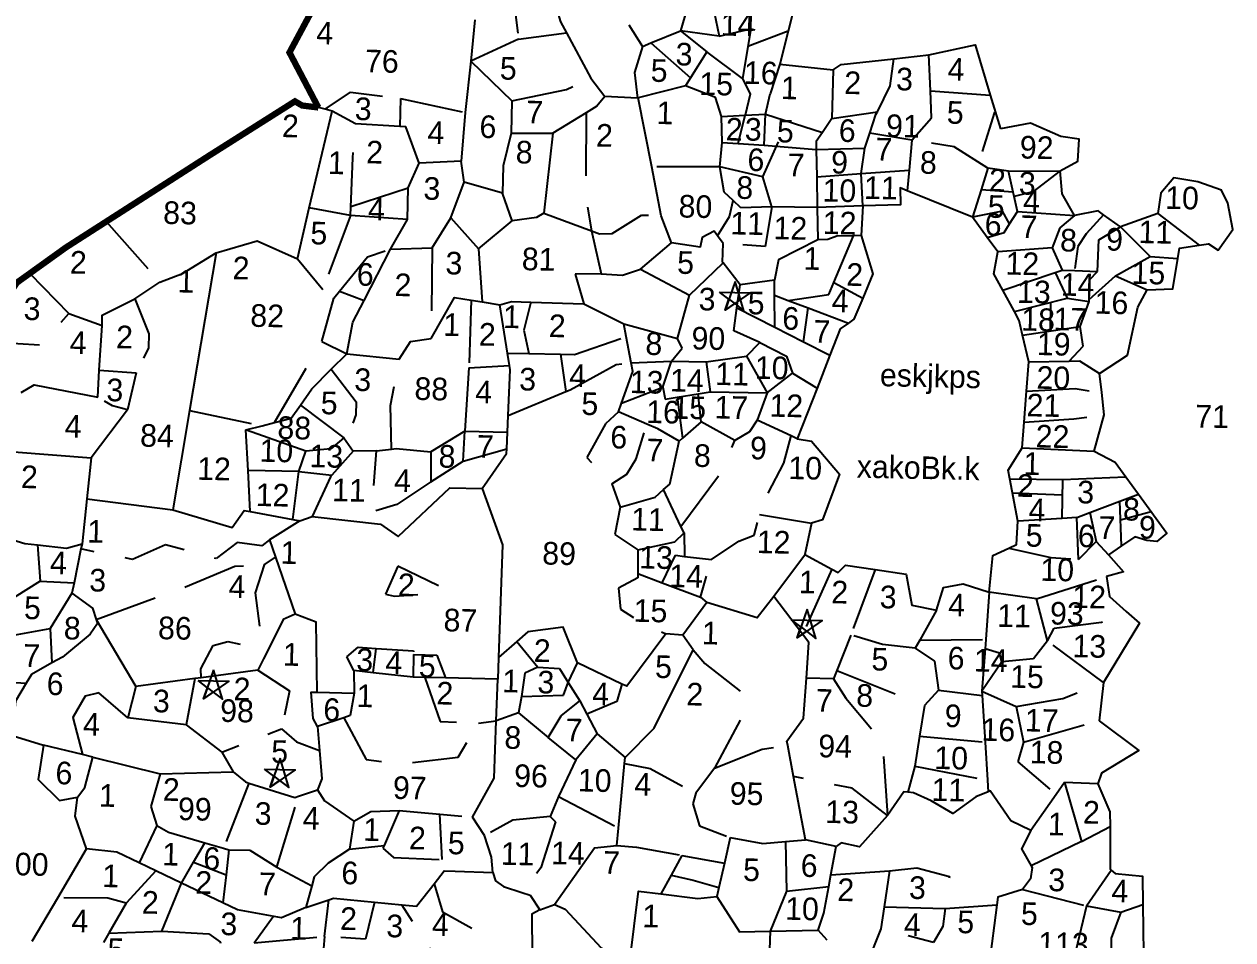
# Model space of a CAD drawing. Header units: metres. Extents: x 291156 to 294456, y 2095569 to 2100949.
# Drawn here: x 291589.3 to 292068.6, y 2099965.6 to 2100328.8 of the extents above; entities that cross this region are included whole.
import ezdxf
from ezdxf.enums import TextEntityAlignment as Align

# ---------------------------------------------------------------- set-up
doc = ezdxf.new("R2010")
doc.units = ezdxf.units.M
doc.header["$MEASUREMENT"] = 0
doc.linetypes.add('DASHED', pattern=[0.75, 0.5, -0.25])
for name, color, linetype in [('OFF', 1, 'Continuous'), ('POLY_PARCEL', 6, 'Continuous'), ('POLY_SUBPARCEL', 6, 'DASHED'), ('SYM_STONE', 1, 'Continuous'), ('TEXT_MAPIN', 7, 'Continuous'), ('TEXT_PARCEL', 7, 'Continuous'), ('V_BOUND_LINE', 7, 'Continuous')]:
    doc.layers.add(name, color=color, linetype=linetype)
doc.styles.add('TEXT_MAP', font='KRDEV050.TTF', dxfattribs={"height": 2.5})

# ---------------------------------------------------------------- blocks, each defined once
blk = doc.blocks.new('STONE_STAR')
for points in [[(0, 0.639), (-0.376, -0.517), (0, -0.244), (0.375, -0.517)], [(-0.607, 0.197), (0.607, 0.197), (-0.376, -0.517), (-0.233, -0.075)]]:
    blk.add_lwpolyline(points, close=True)
blk.add_lwpolyline([(-0.233, -0.075), (0, -0.244)])
blk = doc.blocks.new('DFSS')
at = {"layer": 'OFF'}
for points in [[(2478.679, 7704.497), (2478.729, 7706.962)], [(2484.031, 7706.735), (2487.627, 7707.337)], [(2478.627, 7701.982), (2479.83, 7704.792)], [(2441.765, 7694.661), (2443.847, 7692.281)], [(2428.513, 7682.363), (2425.701, 7678.506)], [(2478.949, 7675.114), (2483.091, 7674.515)], [(2504.378, 7672.093), (2505.763, 7673.553)], [(2474.403, 7668.444), (2474.909, 7668.038)], [(2426.375, 7665.65), (2429.644, 7660.382)], [(2464.019, 7661.434), (2464.731, 7663.024)], [(2436.605, 7655.321), (2437.531, 7653.766)], [(2454.006, 7650.747), (2454.26, 7647.151)]]:
    blk.add_lwpolyline(points, dxfattribs=at)
at = {"layer": 'POLY_PARCEL'}
for points in [[(2480.572, 7721.603), (2480.513, 7720.022), (2481.236, 7718.842), (2481.236, 7717.338), (2480.395, 7713.599)], [(2461.163, 7717.395), (2462.291, 7713.965), (2462.779, 7713.102)], [(2472.063, 7716.822), (2472.541, 7716.114), (2471.83, 7713.445)], [(2455.482, 7713.965), (2455.23, 7710.691)], [(2471.83, 7713.445), (2473.975, 7711.816)], [(2480.395, 7713.599), (2479.802, 7710.962)], [(2462.779, 7713.102), (2464.8, 7709.523)], [(2491.629, 7711.965), (2495.285, 7712.825), (2496.573, 7708.848)], [(2473.975, 7711.816), (2472.711, 7709.729)], [(2484.031, 7710.604), (2484.677, 7711.034), (2488.843, 7711.592)], [(2488.843, 7711.592), (2491.629, 7711.965)], [(2455.23, 7710.691), (2454.851, 7706.58)], [(2479.802, 7710.962), (2479.086, 7708.598)], [(2479.802, 7710.962), (2484.031, 7710.604)], [(2484.031, 7710.604), (2484.031, 7706.735)], [(2464.8, 7709.523), (2465.947, 7708.091)], [(2472.711, 7709.729), (2472.326, 7709.094)], [(2472.326, 7709.094), (2468.586, 7708.036)], [(2475.236, 7706.705), (2474.723, 7708.194), (2472.326, 7709.094)], [(2478.729, 7706.962), (2479.086, 7708.598)], [(2496.573, 7708.848), (2497.435, 7706.188)], [(2465.947, 7708.091), (2465.302, 7707.303), (2464.467, 7706.764)], [(2468.527, 7708.019), (2465.947, 7708.091)], [(2468.586, 7708.036), (2468.527, 7708.019)], [(2469.78, 7702.585), (2468.586, 7708.036)], [(2496.949, 7707.508), (2496.028, 7704.36)], [(2442.63, 7698.736), (2444.274, 7706.481)], [(2443.73, 7706.608), (2443.177, 7706.737)], [(2444.274, 7706.481), (2443.73, 7706.608)], [(2446.158, 7705.5), (2444.274, 7706.481)], [(2454.851, 7706.58), (2454.616, 7702.707)], [(2464.467, 7706.764), (2461.861, 7705.082)], [(2475.236, 7706.705), (2477.134, 7706.845)], [(2477.134, 7706.845), (2478.729, 7706.962)], [(2484.031, 7706.735), (2483.289, 7705.6)], [(2502.273, 7702.959), (2503.652, 7703.771), (2503.709, 7705.514), (2502.246, 7705.683), (2499.826, 7706.695), (2497.435, 7706.188)], [(2483.289, 7705.6), (2482.813, 7704.873), (2482.836, 7704.235)], [(2449.681, 7705.375), (2446.158, 7705.5)], [(2451.277, 7702.481), (2450.172, 7705.357), (2449.681, 7705.375)], [(2461.861, 7705.082), (2461.288, 7698.706)], [(2482.836, 7704.235), (2482.916, 7702.08)], [(2454.616, 7702.707), (2451.277, 7702.481)], [(2454.903, 7701.059), (2454.616, 7702.707)], [(2496.514, 7703.04), (2496.009, 7701.312)], [(2503.484, 7699.44), (2502.471, 7701.128), (2502.273, 7702.959)], [(2470.628, 7698.712), (2469.78, 7702.585)], [(2482.916, 7702.08), (2483.006, 7699.621)], [(2513.426, 7697.288), (2514.174, 7697.416), (2514.962, 7696.91), (2516.088, 7698.597), (2515.637, 7700.678), (2515.131, 7701.69), (2513.218, 7702.308), (2511.305, 7702.59), (2510.292, 7701.352), (2510.096, 7699.736)], [(2453.899, 7698.194), (2454.903, 7701.059)], [(2457.951, 7700.237), (2454.903, 7701.059)], [(2490.132, 7701.118), (2489.561, 7701.337), (2489.632, 7699.976), (2486.622, 7699.832)], [(2495.367, 7699.116), (2490.132, 7701.118)], [(2496.009, 7701.312), (2495.367, 7699.116)], [(2458.779, 7698.054), (2457.951, 7700.237)], [(2486.622, 7699.832), (2486.55, 7697.468)], [(2505.769, 7699.54), (2505.34, 7699.834), (2503.484, 7699.44)], [(2483.006, 7699.621), (2483.1, 7697.064)], [(2496.57, 7697.536), (2495.367, 7699.116)], [(2507.141, 7698.597), (2505.769, 7699.54)], [(2510.096, 7699.736), (2507.141, 7698.597)], [(2435.299, 7695.01), (2438.539, 7696.022), (2441.765, 7694.661), (2442.63, 7698.736)], [(2452.466, 7695.758), (2453.899, 7698.194)], [(2461.288, 7698.706), (2460.714, 7698.348), (2458.779, 7698.054)], [(2471.488, 7696.563), (2470.628, 7698.712)], [(2475.13, 7697.214), (2474.857, 7697.566), (2473.925, 7697.064), (2473.781, 7696.276), (2471.488, 7696.563)], [(2475.604, 7696.604), (2475.13, 7697.214)], [(2483.1, 7697.064), (2480.017, 7695.417), (2479.731, 7693.769)], [(2485.929, 7697.445), (2484.615, 7697.397), (2483.898, 7697.11), (2483.1, 7697.064)], [(2486.55, 7697.468), (2485.929, 7697.445)], [(2486.55, 7697.468), (2487.554, 7694.46), (2486.786, 7692.503)], [(2497.432, 7696.403), (2496.57, 7697.536)], [(2511.752, 7696.189), (2511.867, 7697.022), (2513.426, 7697.288)], [(2475.612, 7695.082), (2475.573, 7695.13), (2475.604, 7696.604)], [(2497.896, 7693.378), (2497.175, 7694.644), (2497.432, 7696.403)], [(2509.392, 7693.648), (2511.417, 7693.761), (2511.752, 7696.189)], [(2430.882, 7692.586), (2432.662, 7693.299), (2435.299, 7695.01)], [(2435.299, 7695.01), (2433.457, 7682.426)], [(2447.134, 7691.466), (2449.148, 7695.592)], [(2449.148, 7695.592), (2452.466, 7695.758)], [(2472.998, 7692.437), (2475.612, 7695.082)], [(2477.007, 7693.339), (2475.612, 7695.082)], [(2479.731, 7693.769), (2477.007, 7693.339)], [(2498.857, 7691.69), (2497.896, 7693.378)], [(2505.734, 7686.9), (2507.929, 7688.418), (2508.66, 7692.242), (2509.392, 7693.648)], [(2428.924, 7691.201), (2430.882, 7692.586)], [(2472.133, 7688.991), (2472.998, 7692.437)], [(2486.786, 7692.503), (2486.12, 7690.806), (2485.696, 7690.495)], [(2426.36, 7689.033), (2426.336, 7689.864), (2428.924, 7691.201)], [(2445.851, 7687.21), (2446.281, 7689.718), (2447.134, 7691.466)], [(2452.532, 7688.568), (2454.336, 7691.866), (2455.658, 7691.679)], [(2455.658, 7691.679), (2456.54, 7691.553)], [(2456.54, 7691.553), (2457.941, 7691.355)], [(2457.941, 7691.355), (2458.873, 7691.641), (2460.407, 7691.622)], [(2458.635, 7687.514), (2457.941, 7691.355)], [(2460.407, 7691.622), (2464.607, 7691.57)], [(2464.607, 7691.57), (2467.833, 7690.065)], [(2499.558, 7689.825), (2499.257, 7690.988), (2498.857, 7691.69)], [(2485.696, 7690.495), (2485.045, 7690.018), (2484.27, 7687.902)], [(2468.044, 7689.049), (2467.833, 7690.065)], [(2467.833, 7690.065), (2472.133, 7688.991)], [(2500.101, 7687.727), (2499.558, 7689.825)], [(2426.187, 7685.479), (2426.36, 7689.033)], [(2450.035, 7686.851), (2450.896, 7688.284), (2452.532, 7688.568)], [(2468.475, 7686.971), (2468.044, 7689.049)], [(2458.812, 7686.535), (2458.635, 7687.514)], [(2484.27, 7687.902), (2483.308, 7685.273)], [(2499.966, 7685.373), (2500.101, 7687.727)], [(2444.649, 7685.946), (2445.851, 7687.21)], [(2445.851, 7687.21), (2450.035, 7686.851)], [(2458.795, 7682.578), (2458.873, 7686.197), (2458.812, 7686.535)], [(2467.775, 7683.732), (2468.621, 7686.268), (2468.475, 7686.971)], [(2505.942, 7685.394), (2505.734, 7686.9)], [(2426.139, 7683.342), (2426.187, 7685.479)], [(2442.252, 7683.033), (2443.127, 7684.345), (2444.649, 7685.946)], [(2499.824, 7682.906), (2499.966, 7685.373)], [(2506.184, 7683.638), (2505.942, 7685.394)], [(2483.308, 7685.273), (2481.819, 7681.207)], [(2420.046, 7683.557), (2421.05, 7684.202), (2426.139, 7683.342)], [(2467.546, 7683.045), (2467.775, 7683.732)], [(2505.453, 7680.714), (2506.184, 7683.638)], [(2440.215, 7681.607), (2441.55, 7681.981), (2442.252, 7683.033)], [(2458.766, 7681.239), (2458.795, 7682.578)], [(2469.817, 7682.116), (2467.546, 7683.045)], [(2478.584, 7682.615), (2478.011, 7681.684), (2476.864, 7680.967)], [(2481.321, 7681.424), (2478.584, 7682.615)], [(2499.707, 7680.866), (2499.824, 7682.906)], [(2433.457, 7682.426), (2432.296, 7674.495)], [(2439.263, 7681.341), (2440.215, 7681.607)], [(2472.42, 7680.824), (2470.7, 7681.755), (2469.817, 7682.116)], [(2474.14, 7682.4), (2472.693, 7681.074)], [(2476.864, 7680.967), (2474.14, 7682.4)], [(2437.966, 7680.978), (2439.263, 7681.341)], [(2438.206, 7677.749), (2437.966, 7680.978)], [(2458.737, 7679.908), (2458.766, 7681.239)], [(2472.693, 7681.074), (2472.42, 7680.824)], [(2481.819, 7681.207), (2481.321, 7681.424)], [(2481.819, 7681.207), (2482.948, 7681.034), (2485.242, 7678.455), (2483.952, 7674.802), (2483.091, 7674.515), (2482.607, 7672.024)], [(2498.78, 7678.386), (2498.638, 7679.066), (2499.707, 7680.866)], [(2499.707, 7680.866), (2505.453, 7680.714)], [(2505.453, 7680.714), (2507.139, 7679.884), (2508.012, 7678.732)], [(2456.846, 7676.707), (2458.729, 7679.535), (2458.737, 7679.908)], [(2419.561, 7678.84), (2425.701, 7678.506), (2425.427, 7675.216)], [(2508.012, 7678.732), (2509.042, 7677.373)], [(2438.449, 7674.487), (2438.206, 7677.749)], [(2499.482, 7675.017), (2498.78, 7678.386)], [(2443.371, 7674.199), (2448.818, 7673.698), (2450.252, 7672.766), (2454.266, 7676.707), (2456.846, 7676.707)], [(2456.846, 7676.707), (2458.566, 7672.265), (2458.446, 7663.306)], [(2509.042, 7677.373), (2511.359, 7674.317), (2510.571, 7673.642), (2509.783, 7673.698), (2508.827, 7673.979), (2507.762, 7673.232)], [(2425.427, 7675.216), (2425.128, 7671.629)], [(2425.427, 7675.216), (2432.296, 7674.495)], [(2498.826, 7672.871), (2499.426, 7673.162), (2499.482, 7675.017)], [(2432.296, 7674.495), (2437.026, 7673.205), (2437.958, 7674.566), (2438.449, 7674.487)], [(2438.449, 7674.487), (2441.849, 7673.939)], [(2442.402, 7673.85), (2440.037, 7672.274)], [(2441.849, 7673.939), (2442.402, 7673.85)], [(2442.402, 7673.85), (2443.371, 7674.199)], [(2497.344, 7669.338), (2497.569, 7672.262), (2498.826, 7672.871)], [(2507.762, 7673.232), (2506.745, 7672.517)], [(2440.037, 7672.274), (2440.54, 7670.901)], [(2482.607, 7672.024), (2482.59, 7671.936), (2480.213, 7668.612)], [(2482.607, 7672.024), (2484.788, 7670.897)], [(2506.745, 7672.517), (2507.983, 7671.168), (2506.632, 7670.774)], [(2425.055, 7671.229), (2424.564, 7668.528)], [(2425.128, 7671.629), (2425.055, 7671.229)], [(2484.788, 7670.897), (2485.303, 7670.631), (2485.865, 7671.25), (2488.234, 7670.947)], [(2488.234, 7670.947), (2490.704, 7670.631), (2491.211, 7668.157), (2493.18, 7667.819)], [(2440.54, 7670.901), (2442.187, 7666.4)], [(2493.18, 7667.819), (2493.687, 7669.619), (2495.262, 7669.956), (2497.344, 7669.338)], [(2506.632, 7670.774), (2506.914, 7669.199), (2508.26, 7668.041)], [(2424.564, 7668.528), (2424.411, 7667.689)], [(2480.213, 7668.612), (2478.923, 7666.892), (2474.909, 7668.038), (2473.046, 7665.388)], [(2482.571, 7665.666), (2480.213, 7668.612)], [(2508.26, 7668.041), (2509.333, 7667.119), (2506.576, 7662.339)], [(2424.411, 7667.689), (2426.06, 7666.543), (2426.375, 7665.65)], [(2442.187, 7666.4), (2441.255, 7665.97), (2440.102, 7663.537)], [(2444.087, 7660.23), (2443.872, 7665.818), (2442.187, 7666.4)], [(2426.375, 7665.65), (2426.49, 7665.325), (2425.916, 7664.465), (2423.766, 7662.603), (2422.932, 7662.113)], [(2468.291, 7661.406), (2464.731, 7663.024), (2463.512, 7665.818), (2460.717, 7665.388), (2459.858, 7664.601)], [(2471.684, 7665.46), (2468.673, 7661.233), (2468.291, 7661.406)], [(2473.046, 7665.388), (2471.684, 7665.46)], [(2473.906, 7664.242), (2473.046, 7665.388)], [(2482.945, 7662.178), (2483.081, 7665.03), (2482.571, 7665.666)], [(2459.858, 7664.601), (2458.446, 7663.306)], [(2468.673, 7655.574), (2470.922, 7657.949), (2473.906, 7664.242)], [(2440.102, 7663.537), (2439.758, 7662.81)], [(2458.446, 7663.306), (2458.423, 7661.591)], [(2439.758, 7662.81), (2439.32, 7661.886)], [(2506.576, 7662.339), (2506.295, 7659.302)], [(2422.932, 7662.113), (2421.329, 7661.17), (2420.926, 7660.459)], [(2439.32, 7661.886), (2434.818, 7661.187)], [(2448.481, 7661.882), (2446.955, 7662.021)], [(2446.955, 7662.021), (2447.026, 7660.23)], [(2451.685, 7661.591), (2448.481, 7661.882)], [(2452.609, 7661.591), (2451.685, 7661.591)], [(2454.26, 7661.591), (2452.609, 7661.591)], [(2458.423, 7661.591), (2454.26, 7661.591)], [(2458.363, 7658.267), (2458.423, 7661.591)], [(2481.578, 7656.796), (2481.504, 7657.15), (2482.794, 7659.012), (2482.945, 7662.178)], [(2420.926, 7660.459), (2420.11, 7659.021), (2419.898, 7656.273)], [(2434.33, 7661.111), (2429.644, 7660.382), (2429.07, 7657.875)], [(2434.818, 7661.187), (2434.33, 7661.111)], [(2429.07, 7657.875), (2426.705, 7659.809), (2425.63, 7659.522), (2424.698, 7657.803), (2425.523, 7654.877)], [(2444.159, 7657.508), (2443.801, 7658.153), (2443.586, 7660.23), (2444.087, 7660.23)], [(2447.026, 7660.23), (2446.74, 7658.439), (2446.24, 7658.259)], [(2506.295, 7659.302), (2509.502, 7656.996), (2506.576, 7655.141), (2506.295, 7654.27)], [(2446.24, 7658.259), (2444.159, 7657.508)], [(2444.159, 7657.508), (2444.355, 7655.619)], [(2456.631, 7650.559), (2458.28, 7653.711), (2458.363, 7658.267)], [(2482.096, 7654.344), (2481.578, 7656.796)], [(2419.898, 7656.273), (2422.406, 7655.557)], [(2422.406, 7655.557), (2422.048, 7652.835), (2423.768, 7651.187), (2425.202, 7651.474)], [(2425.523, 7654.877), (2422.406, 7655.557)], [(2444.355, 7655.619), (2444.589, 7653.353), (2444.268, 7652.477)], [(2468.64, 7655.104), (2468.673, 7655.574)], [(2425.202, 7651.474), (2425.775, 7652.262), (2426.349, 7654.697)], [(2426.349, 7654.697), (2431.725, 7653.48)], [(2468.271, 7649.948), (2468.64, 7655.104)], [(2431.725, 7653.48), (2437.531, 7653.766), (2438.534, 7652.978), (2438.795, 7652.902)], [(2483.152, 7649.341), (2482.096, 7654.344)], [(2503.65, 7654.326), (2503.014, 7653.371)], [(2506.295, 7654.27), (2503.65, 7654.326)], [(2506.295, 7654.27), (2507.308, 7652.077), (2507.337, 7650.907)], [(2438.795, 7652.902), (2442.476, 7651.832), (2442.777, 7651.94)], [(2491.211, 7653.29), (2490.878, 7653.314), (2489.64, 7651.402)], [(2497.586, 7653.469), (2496.617, 7653.033), (2494.816, 7651.683), (2493.072, 7652.639), (2491.665, 7653.258), (2491.211, 7653.29)], [(2501.062, 7650.446), (2499.43, 7651.177), (2497.742, 7653.539), (2497.586, 7653.469)], [(2503.014, 7653.371), (2501.062, 7650.446)], [(2442.777, 7651.94), (2444.268, 7652.477)], [(2444.268, 7652.477), (2444.842, 7651.617), (2447.207, 7650.041)], [(2425.99, 7647.39), (2425.058, 7649.969), (2425.202, 7651.474)], [(2489.64, 7651.402), (2487.445, 7648.871), (2485.982, 7649.152), (2485.589, 7648.84)], [(2507.337, 7650.907), (2507.42, 7647.522), (2507.515, 7647.44)], [(2447.207, 7650.041), (2446.918, 7647.817)], [(2457.635, 7649.126), (2456.631, 7650.559)], [(2468.171, 7648.553), (2468.271, 7649.948)], [(2501.062, 7650.446), (2500.328, 7648.967), (2501.137, 7647.652)], [(2458.351, 7646.189), (2458.208, 7647.407), (2457.635, 7649.126)], [(2485.589, 7648.84), (2483.152, 7649.341)], [(2485.224, 7646.591), (2485.589, 7648.84)], [(2463.297, 7643.754), (2466.379, 7648.338), (2468.171, 7648.553)], [(2423.797, 7643.452), (2425.99, 7647.39)], [(2430.204, 7646.373), (2428.427, 7647.175), (2425.99, 7647.39)], [(2446.918, 7647.817), (2445.229, 7646.661)], [(2501.137, 7647.652), (2501.228, 7647.505), (2501.115, 7646.605), (2500.497, 7645.761)], [(2507.515, 7647.44), (2507.814, 7647.184), (2510.009, 7647.015), (2510.087, 7644.769)], [(2431.561, 7645.76), (2430.204, 7646.373)], [(2445.229, 7646.661), (2444.141, 7645.558), (2443.967, 7644.83)], [(2453.691, 7645.209), (2454.481, 7646.261), (2455.338, 7646.245)], [(2455.338, 7646.245), (2458.351, 7646.189)], [(2458.351, 7646.189), (2458.566, 7645.544), (2459.212, 7645.115), (2460.699, 7644.669)], [(2485.074, 7645.665), (2485.224, 7646.591)], [(2433.608, 7644.836), (2431.561, 7645.76)], [(2451.163, 7643.484), (2452.33, 7643.395), (2453.691, 7645.209)], [(2469.39, 7639.384), (2469.963, 7644.971), (2471.729, 7644.784)], [(2484.299, 7642.178), (2484.729, 7643.539), (2485.074, 7645.665)], [(2500.497, 7645.761), (2498.527, 7645.087), (2498.463, 7644.477)], [(2436.943, 7643.33), (2433.608, 7644.836)], [(2443.967, 7644.83), (2443.552, 7643.092)], [(2460.699, 7644.669), (2461.362, 7644.47), (2462.15, 7643.324)], [(2471.729, 7644.784), (2474.694, 7644.47), (2476.199, 7644.685)], [(2476.199, 7644.685), (2478.063, 7641.891), (2480.488, 7642.002)], [(2498.463, 7644.477), (2497.964, 7639.744)], [(2510.087, 7644.769), (2510.29, 7638.918), (2510.733, 7636.901)], [(2421.846, 7639.947), (2423.797, 7643.452)], [(2443.552, 7643.092), (2441.616, 7642.233), (2438.104, 7642.806), (2436.943, 7643.33)], [(2443.552, 7643.092), (2445.353, 7643.756)], [(2445.353, 7643.756), (2445.736, 7643.897), (2448.981, 7643.65)], [(2448.981, 7643.65), (2451.163, 7643.484)], [(2462.15, 7643.324), (2461.513, 7642.943), (2461.625, 7639.681)], [(2462.15, 7643.324), (2463.297, 7643.754)], [(2463.297, 7643.754), (2464.157, 7643.395), (2467.096, 7640.387), (2469.39, 7639.384)], [(2439.489, 7640.207), (2440.96, 7642.34)], [(2480.488, 7642.002), (2484.299, 7642.178)], [(2485.043, 7641.379), (2484.299, 7642.178)]]:
    blk.add_lwpolyline(points, dxfattribs=at)
at = {"layer": 'POLY_SUBPARCEL', "ltscale": 10, "flags": 128}
for points in [[(2477.431, 7713.726), (2477.431, 7716.002), (2478.54, 7718.803), (2479.126, 7721.587)], [(2469.531, 7719.839), (2467.972, 7718.511), (2466.454, 7715.71), (2468.848, 7712.151)], [(2458.206, 7717.927), (2458.965, 7712.5)], [(2474.044, 7716.936), (2474.92, 7713.084)], [(2469.495, 7712.432), (2471.83, 7713.445)], [(2474.92, 7713.084), (2471.83, 7713.445)], [(2474.92, 7713.084), (2477.431, 7713.726)], [(2477.431, 7713.726), (2476.847, 7709.758)], [(2480.395, 7713.599), (2477.223, 7712.313)], [(2477.431, 7713.726), (2477.75, 7713.663)], [(2458.965, 7712.5), (2455.23, 7710.691)], [(2458.965, 7712.5), (2462.779, 7713.102)], [(2468.848, 7712.151), (2469.495, 7712.432)], [(2469.495, 7712.432), (2472.711, 7709.729)], [(2468.848, 7712.151), (2468.264, 7710.05), (2468.527, 7708.019)], [(2476.847, 7709.758), (2473.975, 7711.816)], [(2487.627, 7707.337), (2488.601, 7709.424), (2488.843, 7711.592)], [(2491.811, 7709.097), (2491.629, 7711.965)], [(2455.23, 7710.691), (2458.556, 7707.598)], [(2458.556, 7707.598), (2462.877, 7708.59), (2464.8, 7709.523)], [(2476.847, 7709.758), (2477.489, 7708.533), (2477.134, 7706.845)], [(2490.407, 7705.149), (2491.948, 7706.946), (2491.811, 7709.097)], [(2491.811, 7709.097), (2496.573, 7708.848)], [(2443.73, 7706.608), (2445.713, 7708.022), (2449.702, 7707.599)], [(2449.702, 7707.599), (2449.681, 7705.375)], [(2449.702, 7707.599), (2454.851, 7706.58)], [(2458.556, 7707.598), (2458.556, 7705.03)], [(2464.467, 7706.764), (2464.597, 7699.996), (2465.107, 7697.382)], [(2475.339, 7704.652), (2475.339, 7704.652), (2475.236, 7706.705)], [(2476.615, 7704.593), (2477.134, 7706.845)], [(2478.729, 7706.962), (2483.289, 7705.6)], [(2487.068, 7705.638), (2487.522, 7707.114), (2487.627, 7707.337)], [(2486.701, 7704.444), (2487.068, 7705.638)], [(2490.407, 7705.149), (2487.068, 7705.638)], [(2445.924, 7698.21), (2445.998, 7702.805), (2446.158, 7705.5)], [(2458.556, 7705.03), (2457.972, 7702.404), (2457.951, 7700.237)], [(2458.556, 7705.03), (2461.861, 7705.082)], [(2475.185, 7702.701), (2475.339, 7704.652)], [(2475.339, 7704.652), (2476.615, 7704.593)], [(2476.615, 7704.593), (2478.679, 7704.497)], [(2490.407, 7705.149), (2490.244, 7702.75)], [(2496.514, 7703.04), (2493.797, 7704.687), (2490.407, 7705.149)], [(2478.679, 7704.497), (2482.836, 7704.235)], [(2482.836, 7704.235), (2486.701, 7704.444)], [(2486.433, 7702.402), (2486.701, 7704.444)], [(2475.185, 7702.701), (2469.78, 7702.585)], [(2478.627, 7701.982), (2475.185, 7702.701)], [(2476.309, 7700.041), (2475.596, 7700.699), (2475.185, 7702.701)], [(2486.433, 7702.402), (2490.244, 7702.75)], [(2490.244, 7702.75), (2490.132, 7701.118)], [(2498.164, 7702.839), (2496.514, 7703.04)], [(2498.164, 7702.839), (2502.273, 7702.959)], [(2498.564, 7701.186), (2498.164, 7702.839)], [(2502.273, 7702.959), (2500.115, 7701.248), (2498.644, 7700.853)], [(2450.447, 7697.988), (2450.447, 7700.508), (2451.277, 7702.481)], [(2479.397, 7699.621), (2478.627, 7701.982)], [(2482.916, 7702.08), (2486.433, 7702.402)], [(2486.622, 7699.832), (2486.433, 7702.402)], [(2498.564, 7701.186), (2496.009, 7701.312)], [(2498.644, 7700.853), (2498.564, 7701.186)], [(2498.934, 7699.656), (2498.644, 7700.853)], [(2445.935, 7698.932), (2450.447, 7700.508)], [(2475.13, 7697.214), (2476.059, 7698.778), (2476.309, 7700.041)], [(2479.397, 7699.621), (2476.932, 7699.467), (2476.309, 7700.041)], [(2486.622, 7699.832), (2483.006, 7699.621)], [(2479.397, 7699.621), (2478.935, 7696.438), (2475.604, 7696.604)], [(2483.006, 7699.621), (2479.397, 7699.621)], [(2498.335, 7698.668), (2497.737, 7699.646), (2495.367, 7699.116)], [(2498.335, 7698.668), (2498.934, 7699.656)], [(2498.934, 7699.656), (2503.484, 7699.44)], [(2503.484, 7699.44), (2502.324, 7698.424), (2501.759, 7696.833)], [(2505.769, 7699.54), (2504.448, 7697.987), (2503.799, 7696.977), (2503.584, 7695.052)], [(2510.096, 7699.736), (2513.426, 7697.288)], [(2445.924, 7698.21), (2442.63, 7698.736)], [(2445.924, 7698.21), (2443.847, 7692.281), (2444.737, 7691.614)], [(2450.447, 7697.988), (2445.924, 7698.21)], [(2449.148, 7695.592), (2450.447, 7697.988)], [(2453.899, 7698.194), (2456.157, 7695.765)], [(2456.157, 7695.765), (2458.779, 7698.054)], [(2461.288, 7698.706), (2465.107, 7697.382)], [(2465.107, 7697.382), (2465.754, 7697.157), (2466.757, 7697.229), (2469.051, 7698.733), (2470.628, 7698.712)], [(2496.57, 7697.536), (2497.907, 7697.962), (2498.335, 7698.668)], [(2505.405, 7695.019), (2505.457, 7697.535), (2507.141, 7698.597)], [(2509.566, 7696.303), (2507.141, 7698.597)], [(2426.506, 7697.303), (2430.882, 7692.586)], [(2465.107, 7697.382), (2465.945, 7693.986)], [(2484.455, 7693.689), (2485.929, 7697.445)], [(2469.06, 7694.431), (2471.488, 7696.563)], [(2501.759, 7696.833), (2497.432, 7696.403)], [(2501.759, 7696.833), (2502.58, 7695.071)], [(2506.849, 7694.708), (2509.566, 7696.303)], [(2509.566, 7696.303), (2511.752, 7696.189)], [(2445.166, 7692.165), (2447.333, 7694.949), (2449.148, 7695.592)], [(2452.466, 7695.758), (2452.532, 7688.568)], [(2456.157, 7695.765), (2456.54, 7691.553)], [(2502.044, 7694.877), (2502.58, 7695.071)], [(2502.58, 7695.071), (2503.584, 7695.052)], [(2503.584, 7695.052), (2505.405, 7695.019)], [(2504.789, 7692.778), (2504.789, 7694.352), (2505.405, 7695.019)], [(2465.945, 7693.986), (2463.869, 7693.912), (2464.607, 7691.57)], [(2465.945, 7693.986), (2467.651, 7693.912), (2469.06, 7694.431)], [(2469.06, 7694.431), (2472.998, 7692.437)], [(2497.896, 7693.378), (2502.044, 7694.877)], [(2502.044, 7694.877), (2503.026, 7692.857)], [(2504.789, 7692.778), (2506.849, 7694.708)], [(2506.849, 7694.708), (2509.392, 7693.648)], [(2420.523, 7693.06), (2423.693, 7689.922)], [(2476.799, 7691.526), (2477.007, 7693.339)], [(2479.767, 7692.579), (2479.731, 7693.769)], [(2480.858, 7692.196), (2484.077, 7692.728), (2484.455, 7693.689)], [(2484.455, 7693.689), (2486.786, 7692.503)], [(2444.737, 7691.614), (2445.166, 7692.165)], [(2445.166, 7692.165), (2447.134, 7691.466)], [(2479.767, 7692.579), (2480.858, 7692.196)], [(2479.845, 7690.048), (2479.767, 7692.579)], [(2480.858, 7692.196), (2482.472, 7691.628)], [(2498.857, 7691.69), (2503.026, 7692.857)], [(2501.724, 7692.492), (2501.732, 7690.196)], [(2503.026, 7692.857), (2504.789, 7692.607)], [(2504.121, 7690.604), (2504.789, 7692.607), (2504.789, 7692.778)], [(2428.924, 7691.201), (2430.071, 7688.44), (2430.071, 7687.328), (2429.142, 7685.324)], [(2443.847, 7688.131), (2444.737, 7691.614)], [(2455.658, 7691.679), (2455.585, 7686.279)], [(2460.407, 7691.622), (2459.886, 7689.391), (2460.331, 7687.522)], [(2478.664, 7688.8), (2476.588, 7689.689), (2476.799, 7691.526)], [(2476.799, 7691.526), (2479.845, 7690.048)], [(2482.142, 7688.934), (2482.472, 7691.628)], [(2482.472, 7691.628), (2485.696, 7690.495)], [(2499.558, 7689.825), (2504.121, 7690.604)], [(2503.305, 7687.852), (2504.378, 7689.064), (2504.121, 7690.604)], [(2416.422, 7687.602), (2421.469, 7687.402), (2423.693, 7689.922)], [(2423.693, 7689.922), (2426.36, 7689.033)], [(2479.845, 7690.048), (2482.142, 7688.934)], [(2462.852, 7687.533), (2463.965, 7687.539), (2468.044, 7689.049)], [(2471.694, 7687.169), (2472.509, 7688.207), (2472.133, 7688.991)], [(2477.626, 7687.688), (2478.664, 7688.8)], [(2478.664, 7688.8), (2480.815, 7687.762), (2481.334, 7686.428)], [(2482.142, 7688.934), (2484.27, 7687.902)], [(2440.215, 7681.607), (2443.847, 7688.131)], [(2443.847, 7688.131), (2445.851, 7687.21)], [(2458.635, 7687.514), (2460.331, 7687.522)], [(2460.331, 7687.522), (2462.852, 7687.533)], [(2462.852, 7687.533), (2463.323, 7684.57)], [(2474.437, 7687.169), (2477.626, 7687.688)], [(2477.626, 7687.688), (2479.332, 7684.798)], [(2500.101, 7687.727), (2503.305, 7687.852)], [(2503.305, 7687.852), (2504.121, 7687.883), (2505.734, 7686.9)], [(2449.576, 7679.704), (2449.431, 7683.166), (2450.035, 7686.851)], [(2455.585, 7686.279), (2458.812, 7686.535)], [(2463.323, 7684.57), (2463.668, 7684.722), (2467.301, 7686.798), (2468.475, 7686.971)], [(2468.475, 7686.971), (2471.694, 7687.169)], [(2471.026, 7685.094), (2471.694, 7687.169)], [(2471.694, 7687.169), (2474.437, 7687.169)], [(2474.437, 7687.169), (2474.808, 7684.798)], [(2479.332, 7684.798), (2481.334, 7686.428)], [(2481.334, 7686.428), (2483.308, 7685.273)], [(2429.142, 7685.324), (2428.513, 7682.363), (2427.327, 7682.659), (2426.139, 7683.342)], [(2426.187, 7685.479), (2429.142, 7685.324)], [(2444.649, 7685.946), (2446.687, 7683.388), (2446.687, 7682.351), (2446.168, 7680.869), (2445.773, 7680.516)], [(2455.585, 7686.279), (2455.363, 7681.239)], [(2499.966, 7685.373), (2503.813, 7685.676), (2505.942, 7685.394)], [(2458.795, 7682.578), (2463.323, 7684.57)], [(2467.775, 7683.732), (2471.026, 7685.094)], [(2471.026, 7685.094), (2471.249, 7684.131), (2472.189, 7684.307)], [(2472.189, 7684.307), (2473.85, 7684.618)], [(2473.85, 7684.618), (2474.808, 7684.798)], [(2474.14, 7682.4), (2473.85, 7684.618)], [(2474.808, 7684.798), (2479.332, 7684.798)], [(2479.332, 7684.798), (2478.584, 7682.615)], [(2472.189, 7684.307), (2472.693, 7681.074)], [(2499.824, 7682.906), (2503.762, 7683.263), (2506.184, 7683.638)], [(2442.252, 7683.033), (2445.773, 7680.516)], [(2467.546, 7683.045), (2466.532, 7682.058), (2465.109, 7679.356), (2467.149, 7677.317)], [(2433.457, 7682.426), (2439.263, 7681.341)], [(2467.149, 7677.317), (2468.314, 7678.11), (2469.03, 7679.327), (2469.817, 7682.116)], [(2442.757, 7679.387), (2437.966, 7680.978)], [(2445.773, 7680.516), (2444.759, 7679.609), (2442.757, 7679.387)], [(2445.773, 7680.516), (2446.539, 7679.461)], [(2455.363, 7681.239), (2452.693, 7679.535)], [(2455.289, 7678.868), (2455.363, 7681.239)], [(2455.363, 7681.239), (2458.766, 7681.239)], [(2471.276, 7676.948), (2471.753, 7677.394), (2472.42, 7680.824)], [(2472.714, 7674.045), (2475.764, 7678.325), (2476.864, 7680.967)], [(2475.191, 7671.451), (2477.34, 7672.955), (2478.558, 7673.456), (2479.132, 7675.891), (2480.779, 7679.256), (2481.321, 7681.424)], [(2448.392, 7679.535), (2449.576, 7679.704)], [(2449.576, 7679.704), (2449.95, 7679.757), (2452.693, 7679.535)], [(2455.289, 7678.868), (2458.737, 7679.908)], [(2442.238, 7677.756), (2442.757, 7679.387)], [(2446.539, 7679.461), (2444.874, 7677.52)], [(2448.392, 7679.535), (2446.539, 7679.461)], [(2452.767, 7677.163), (2450.098, 7675.31), (2448.096, 7674.643), (2448.392, 7679.535)], [(2452.693, 7679.535), (2452.767, 7677.163)], [(2452.767, 7677.163), (2455.289, 7678.868)], [(2502.991, 7678.408), (2508.012, 7678.732)], [(2442.238, 7677.756), (2438.206, 7677.749)], [(2441.849, 7673.939), (2442.238, 7677.756)], [(2442.238, 7677.756), (2444.874, 7677.52)], [(2498.78, 7678.386), (2502.991, 7678.408)], [(2503, 7675.327), (2502.991, 7678.408)], [(2444.874, 7677.52), (2444.759, 7677.386), (2443.371, 7674.199)], [(2467.149, 7677.317), (2467.86, 7675.467)], [(2467.86, 7675.467), (2470.606, 7676.32), (2471.276, 7676.948)], [(2472.714, 7674.045), (2471.276, 7676.948)], [(2502.995, 7677.179), (2499.018, 7677.243)], [(2505.188, 7675.835), (2507.574, 7676.787)], [(2507.574, 7676.787), (2509.042, 7677.373)], [(2507.762, 7673.232), (2507.574, 7676.787)], [(2504.173, 7675.43), (2505.188, 7675.835)], [(2505.188, 7675.835), (2505.763, 7673.553)], [(2507.652, 7675.316), (2510.066, 7676.022)], [(2467.86, 7675.467), (2467.481, 7673.286), (2469.331, 7672.101)], [(2503, 7675.327), (2499.482, 7675.017)], [(2504.173, 7675.43), (2503, 7675.327)], [(2504.378, 7672.093), (2504.173, 7675.43)], [(2472.97, 7673.528), (2472.714, 7674.045)], [(2469.331, 7672.101), (2472.254, 7672.812), (2472.97, 7673.528)], [(2472.97, 7673.528), (2473.049, 7671.666)], [(2498.826, 7672.871), (2502.169, 7672.196), (2504.378, 7672.093)], [(2505.763, 7673.553), (2506.745, 7672.517)], [(2419.341, 7671.926), (2420.569, 7671.565), (2421.591, 7671.476)], [(2440.037, 7672.274), (2439.422, 7671.781), (2437.471, 7671.998), (2435.81, 7670.698), (2431.765, 7671.709), (2429.165, 7670.482), (2425.055, 7671.229)], [(2469.331, 7672.101), (2469.371, 7670.231)], [(2421.591, 7671.476), (2423.892, 7671.276), (2425.128, 7671.629)], [(2421.591, 7671.476), (2421.869, 7668.605)], [(2471.323, 7669.518), (2472.326, 7671.738), (2473.049, 7671.666)], [(2471.323, 7669.518), (2474.403, 7668.444), (2475.191, 7671.451)], [(2473.049, 7671.666), (2475.191, 7671.451)], [(2488.234, 7670.947), (2486.486, 7665.922), (2486.401, 7665.691)], [(2426.375, 7665.65), (2433.426, 7668.388), (2437.327, 7670.121), (2439.638, 7670.265)], [(2439.638, 7670.265), (2438.988, 7668.027), (2439.566, 7664.201), (2440.102, 7663.537)], [(2439.638, 7670.265), (2440.54, 7670.901)], [(2450.287, 7670.398), (2449.348, 7668.16), (2450.07, 7668.016), (2452.598, 7668.232), (2453.899, 7668.737), (2450.287, 7670.398)], [(2469.371, 7670.231), (2469.379, 7669.872), (2467.86, 7669.019), (2468.05, 7667.359), (2469.758, 7666.316), (2471.684, 7665.46)], [(2469.371, 7670.231), (2471.323, 7669.518)], [(2484.788, 7670.897), (2482.571, 7665.666)], [(2501.117, 7668.881), (2506.632, 7670.774)], [(2497.344, 7669.338), (2497.144, 7665.56)], [(2501.117, 7668.881), (2497.344, 7669.338)], [(2421.869, 7668.605), (2418.908, 7666.655), (2418.98, 7664.85)], [(2421.869, 7668.605), (2424.564, 7668.528)], [(2502.056, 7665.56), (2501.117, 7668.881)], [(2502.056, 7665.56), (2502.562, 7666.571), (2506.318, 7667.149), (2508.26, 7668.041)], [(2424.411, 7667.689), (2422.736, 7664.85)], [(2493.18, 7667.819), (2491.888, 7665.412)], [(2486.401, 7665.691), (2485.359, 7662.84)], [(2491.542, 7664.767), (2488.941, 7664.984), (2486.401, 7665.691)], [(2491.888, 7665.412), (2491.542, 7664.767)], [(2491.888, 7665.412), (2497.144, 7665.56)], [(2497.144, 7665.56), (2497.105, 7664.818)], [(2502.056, 7665.56), (2500.973, 7664.116), (2498.444, 7663.828)], [(2506.576, 7662.339), (2502.056, 7665.56)], [(2419.847, 7664.273), (2422.736, 7664.85)], [(2422.736, 7664.85), (2422.932, 7662.113)], [(2459.858, 7664.601), (2461.565, 7662.601)], [(2473.906, 7664.242), (2474.856, 7663.179), (2478.034, 7660.796), (2477.89, 7658.991), (2475.795, 7654.876)], [(2491.542, 7664.767), (2493.099, 7663.755), (2493.46, 7661.445)], [(2497.105, 7664.818), (2496.928, 7661.445)], [(2498.444, 7663.828), (2498.264, 7664.506), (2497.105, 7664.818)], [(2434.818, 7661.187), (2434.799, 7661.89), (2435.738, 7663.767), (2436.894, 7664.128), (2438.627, 7663.767), (2439.758, 7662.81)], [(2446.955, 7662.021), (2446.386, 7663.106), (2447.253, 7663.9), (2448.698, 7663.828)], [(2448.481, 7661.882), (2448.698, 7663.828), (2451.659, 7663.684), (2451.663, 7663.396)], [(2451.663, 7663.396), (2451.685, 7661.591)], [(2451.663, 7663.396), (2453.537, 7663.395), (2454.26, 7661.591)], [(2498.444, 7663.828), (2496.928, 7661.445)], [(2461.565, 7662.601), (2460.554, 7662.096), (2460.318, 7660.245)], [(2461.565, 7662.601), (2463.299, 7662.529), (2464.019, 7661.434)], [(2485.359, 7662.84), (2485.113, 7662.168)], [(2485.359, 7662.84), (2492.377, 7660.218)], [(2499.672, 7660.29), (2503.356, 7661.012), (2506.576, 7662.339)], [(2439.32, 7661.886), (2441.878, 7660.302), (2441.3, 7657.27)], [(2452.609, 7661.591), (2453.909, 7658.125), (2456.942, 7658.053)], [(2460.318, 7660.245), (2463.668, 7660.43), (2464.019, 7661.434)], [(2464.019, 7661.434), (2464.96, 7660.002)], [(2468.291, 7661.406), (2467.922, 7660.002), (2465.543, 7658.954)], [(2485.113, 7662.168), (2482.945, 7662.178)], [(2485.113, 7662.168), (2486.124, 7660.652), (2489.086, 7657.259), (2489.64, 7651.402)], [(2493.46, 7661.445), (2492.377, 7660.218)], [(2493.46, 7661.445), (2496.957, 7661.093)], [(2496.928, 7661.445), (2499.672, 7660.29)], [(2496.928, 7661.445), (2496.957, 7661.093)], [(2419.63, 7660.519), (2420.926, 7660.459)], [(2434.33, 7661.111), (2433.715, 7657.414)], [(2496.957, 7661.093), (2497.261, 7657.406)], [(2444.087, 7660.23), (2447.026, 7660.23)], [(2460.318, 7660.245), (2460.121, 7658.931)], [(2462.512, 7657.037), (2463.523, 7658.77), (2464.96, 7660.002)], [(2464.96, 7660.002), (2465.543, 7658.954)], [(2492.377, 7660.218), (2492.048, 7657.769)], [(2499.672, 7660.29), (2500.322, 7657.474)], [(2460.121, 7658.931), (2458.363, 7658.267)], [(2460.121, 7658.931), (2462.512, 7657.037)], [(2465.543, 7658.954), (2466.405, 7657.403)], [(2500.322, 7657.474), (2506.295, 7659.302)], [(2433.715, 7657.414), (2429.07, 7657.875)], [(2446.24, 7658.259), (2448.09, 7654.96), (2450.762, 7654.671), (2455.385, 7655.321), (2456.942, 7658.053)], [(2456.942, 7658.053), (2458.363, 7658.267)], [(2492.048, 7657.769), (2491.727, 7655.381)], [(2492.048, 7657.769), (2497.261, 7657.406)], [(2500.322, 7657.474), (2499.889, 7655.886), (2503.014, 7653.371)], [(2433.715, 7657.414), (2436.605, 7655.321), (2441.3, 7657.27)], [(2441.3, 7657.27), (2442.528, 7656.259), (2444.355, 7655.619)], [(2464.751, 7655.304), (2462.512, 7657.037)], [(2466.405, 7657.403), (2464.751, 7655.304)], [(2466.405, 7657.403), (2468.673, 7655.574)], [(2475.795, 7654.876), (2479.551, 7656.465), (2481.578, 7656.796)], [(2497.261, 7657.406), (2497.511, 7654.382)], [(2426.349, 7654.697), (2425.523, 7654.877)], [(2464.751, 7655.304), (2463.451, 7652.344)], [(2468.64, 7655.104), (2470.667, 7654.732), (2474.351, 7652.855)], [(2475.795, 7654.876), (2474.351, 7652.855)], [(2491.727, 7655.381), (2491.211, 7653.29)], [(2491.727, 7655.381), (2497.511, 7654.382)], [(2489.64, 7651.402), (2486.775, 7653.505), (2482.096, 7654.344)], [(2497.511, 7654.382), (2497.586, 7653.469)], [(2503.65, 7654.326), (2505.09, 7649.677)], [(2431.725, 7653.48), (2431.043, 7650.875), (2431.549, 7649.359)], [(2438.795, 7652.902), (2436.887, 7647.673)], [(2474.351, 7652.855), (2474.134, 7651.989), (2474.712, 7650.256), (2477.168, 7649.389)], [(2441.156, 7646.255), (2442.777, 7651.94)], [(2463.451, 7652.344), (2462.801, 7650.756)], [(2463.451, 7652.344), (2468.271, 7649.948)], [(2447.207, 7650.041), (2448.553, 7650.833), (2450.793, 7650.977)], [(2450.793, 7650.977), (2449.655, 7648.168)], [(2450.793, 7650.977), (2456.631, 7650.559)], [(2462.801, 7650.756), (2459.839, 7650.395), (2457.635, 7649.126)], [(2462.801, 7650.756), (2463.234, 7650.323), (2462.151, 7646.641), (2460.699, 7644.669)], [(2505.09, 7649.677), (2507.337, 7650.907)], [(2431.549, 7649.359), (2430.204, 7646.373)], [(2431.549, 7649.359), (2432.488, 7648.854), (2435.392, 7648.074)], [(2477.168, 7649.389), (2476.745, 7647.336)], [(2477.168, 7649.389), (2479.768, 7648.956), (2481.567, 7649.161)], [(2481.567, 7649.161), (2483.152, 7649.341)], [(2481.567, 7649.161), (2481.718, 7645.202)], [(2505.09, 7649.677), (2501.137, 7647.652)], [(2434.53, 7646.509), (2435.392, 7648.074)], [(2435.392, 7648.074), (2436.887, 7647.673)], [(2446.918, 7647.817), (2449.655, 7648.168)], [(2449.655, 7648.168), (2449.565, 7647.945), (2450.431, 7647.223), (2454.26, 7647.151), (2455.338, 7646.245)], [(2468.171, 7648.553), (2469.728, 7648.451), (2473.351, 7647.875)], [(2473.351, 7647.875), (2472.524, 7646.3)], [(2473.351, 7647.875), (2476.745, 7647.336)], [(2436.887, 7647.673), (2437.328, 7647.554)], [(2437.328, 7647.554), (2437.147, 7645.575)], [(2437.328, 7647.554), (2438.989, 7647.554), (2441.156, 7646.255)], [(2476.745, 7647.336), (2476.343, 7645.382)], [(2485.224, 7646.591), (2489.881, 7647.007)], [(2489.881, 7647.007), (2489.523, 7644.146)], [(2489.881, 7647.007), (2492.047, 7647.296), (2494.648, 7646.646), (2494.372, 7644.118)], [(2505.595, 7644.552), (2507.515, 7647.44)], [(2433.608, 7644.836), (2434.53, 7646.509)], [(2434.53, 7646.509), (2437.147, 7645.575)], [(2441.156, 7646.255), (2443.967, 7644.83)], [(2472.524, 7646.3), (2471.729, 7644.784)], [(2472.524, 7646.3), (2474.278, 7645.924), (2476.343, 7645.382)], [(2431.561, 7645.76), (2429.238, 7643.15)], [(2437.147, 7645.575), (2436.943, 7643.33)], [(2453.691, 7645.209), (2454.403, 7642.996), (2457.365, 7641.408), (2457.004, 7638.953), (2454.403, 7638.664), (2451.163, 7643.484)], [(2476.343, 7645.382), (2476.199, 7644.685)], [(2481.718, 7645.202), (2480.488, 7642.002)], [(2481.718, 7645.202), (2485.074, 7645.665)], [(2500.497, 7645.761), (2505.595, 7644.552)], [(2432.127, 7640.985), (2433.608, 7644.836)], [(2489.523, 7644.146), (2489.303, 7642.387)], [(2494.372, 7644.118), (2494.214, 7642.675), (2493.492, 7641.376), (2489.303, 7642.387)], [(2489.523, 7644.146), (2494.372, 7644.118)], [(2494.372, 7644.118), (2498.463, 7644.477)], [(2505.595, 7644.552), (2504.295, 7638.559), (2500.756, 7639.787), (2497.964, 7639.744)], [(2505.595, 7644.552), (2508.34, 7644.118)], [(2508.34, 7644.118), (2507.618, 7642.025), (2507.69, 7639.714), (2508.485, 7635.96)], [(2508.34, 7644.118), (2510.087, 7644.769)], [(2429.238, 7643.15), (2427.793, 7643.511), (2423.797, 7643.452)], [(2429.238, 7643.15), (2427.91, 7640.717)], [(2445.085, 7640.83), (2445.353, 7643.756)], [(2448.981, 7643.65), (2448.336, 7640.686), (2445.085, 7640.83)], [(2489.303, 7642.387), (2488.219, 7639.499)], [(2480.488, 7642.002), (2480.44, 7638.566), (2480.812, 7636.447)], [(2427.91, 7640.717), (2427.504, 7639.974)], [(2427.91, 7640.717), (2432.127, 7640.985)], [(2432.127, 7640.985), (2435.883, 7640.84), (2436.822, 7640.19), (2435.739, 7636.502)], [(2439.489, 7640.207), (2445.085, 7640.83)], [(2445.085, 7640.83), (2444.982, 7639.539)]]:
    blk.add_lwpolyline(points, dxfattribs=at)
at = {"layer": 'V_BOUND_LINE', "const_width": 0.5}
for points in [[(2443.177, 7706.737), (2440.788, 7711.061), (2442.532, 7714.481)], [(2426.506, 7697.303), (2434.589, 7702.736), (2441.305, 7707.189), (2441.886, 7706.866), (2443.177, 7706.737)], [(2420.523, 7693.06), (2423.354, 7695.185), (2426.506, 7697.303)], [(2416.422, 7687.602), (2419.515, 7692.304), (2420.523, 7693.06)]]:
    blk.add_lwpolyline(points, dxfattribs=at)
at = {"layer": 'SYM_STONE', "xscale": 2, "yscale": 2, "zscale": 2}
for p in [(2476.609, 7692.333), (2482.884, 7666.403), (2435.807, 7660.563), (2441.241, 7653.641)]:
    blk.add_blockref('STONE_STAR', p, dxfattribs=at)
at = {"layer": 'TEXT_MAPIN', "style": 'TEXT_MAP'}
for s, p in [('14', (2476.369, 7714.041)), ('4', (2443.56, 7712.664)), ('3', (2472.165, 7711.599)), ('4', (2493.813, 7710.849)), ('5', (2458.213, 7710.159)), ('5', (2470.21, 7710.239)), ('16', (2478.297, 7710.243)), ('2', (2485.617, 7709.623)), ('3', (2489.735, 7709.992)), ('15', (2474.768, 7709.277)), ('1', (2480.591, 7709.097)), ('3', (2446.748, 7706.707)), ('7', (2460.391, 7706.735)), ('1', (2470.742, 7706.901)), ('5', (2493.822, 7707.407)), ('2', (2476.278, 7705.726)), ('3', (2477.792, 7705.737)), ('5', (2480.346, 7705.636)), ('6', (2485.267, 7705.796)), ('2', (2440.99, 7705.237)), ('4', (2452.57, 7704.937)), ('6', (2456.693, 7705.497)), ('2', (2465.973, 7705.02)), ('7', (2488.211, 7704.378)), ('2', (2447.727, 7703.296)), ('8', (2459.617, 7703.535)), ('6', (2478.056, 7703.325)), ('7', (2481.259, 7702.977)), ('9', (2484.709, 7703.269)), ('8', (2491.769, 7703.402)), ('1', (2444.696, 7702.371)), ('2', (2497.291, 7702.119)), ('3', (2499.671, 7701.913)), ('8', (2477.216, 7701.094)), ('10', (2484.745, 7701.02)), ('11', (2488.038, 7701.301)), ('10', (2511.994, 7701.018)), ('3', (2452.344, 7700.491)), ('5', (2497.238, 7699.998)), ('4', (2500.038, 7700.516)), ('4', (2447.975, 7698.759)), ('11', (2477.472, 7698.251)), ('12', (2480.911, 7697.958)), ('12', (2484.814, 7698.457)), ('6', (2497.027, 7698.597)), ('7', (2499.883, 7698.457)), ('11', (2509.938, 7698.252)), ('8', (2503.045, 7697.458)), ('9', (2506.705, 7697.604)), ('5', (2443.432, 7696.736)), ('5', (2472.638, 7695.017)), ('1', (2482.679, 7695.57)), ('12', (2499.415, 7695.533)), ('15', (2509.453, 7694.984)), ('2', (2424.358, 7694.028)), ('3', (2454.221, 7694.592)), ('2', (2486.102, 7694.376)), ('2', (2437.307, 7693.855)), ('6', (2447.192, 7693.542)), ('13', (2500.379, 7693.294)), ('14', (2503.843, 7693.939)), ('1', (2432.942, 7692.696)), ('2', (2450.205, 7692.791)), ('3', (2474.413, 7692.16)), ('4', (2484.989, 7692.241)), ('16', (2506.567, 7692.565)), ('5', (2478.316, 7691.92)), ('17', (2503.326, 7691.177)), ('3', (2420.763, 7690.249)), ('1', (2458.888, 7690.424)), ('6', (2481.095, 7690.768)), ('18', (2500.764, 7691.094)), ('1', (2454.152, 7689.697)), ('2', (2462.542, 7689.793)), ('7', (2483.601, 7689.777)), ('2', (2456.994, 7688.996)), ('8', (2470.254, 7688.528)), ('19', (2502.043, 7689.175)), ('4', (2424.48, 7687.625)), ('2', (2428.159, 7688.172)), ('10', (2479.664, 7686.812)), ('20', (2502.071, 7686.497)), ('3', (2460.281, 7685.488)), ('4', (2464.248, 7685.851)), ('13', (2469.748, 7685.461)), ('14', (2472.941, 7685.66)), ('11', (2476.527, 7686.252)), ('3', (2447.171, 7685.166)), ('3', (2427.481, 7683.931)), ('4', (2456.804, 7684.39)), ('5', (2465.268, 7683.631)), ('15', (2473.178, 7683.483)), ('17', (2476.517, 7683.589)), ('12', (2480.891, 7683.834)), ('21', (2501.331, 7684.299)), ('5', (2444.541, 7683.248)), ('16', (2471.102, 7683.112)), ('22', (2502.107, 7681.838)), ('4', (2424.224, 7680.966)), ('88', (2441.811, 7681.221)), ('6', (2467.623, 7681.032)), ('7', (2457.033, 7680.061)), ('7', (2470.517, 7680.063)), ('8', (2474.301, 7679.708)), ('9', (2478.748, 7680.403)), ('1', (2500.511, 7679.634)), ('10', (2440.419, 7679.373)), ('13', (2444.405, 7679.027)), ('8', (2454.001, 7679.214)), ('10', (2482.499, 7678.895)), ('12', (2435.493, 7677.845)), ('2', (2500.024, 7677.886)), ('2', (2420.83, 7676.888)), ('4', (2450.509, 7677.216)), ('3', (2504.837, 7677.457)), ('12', (2440.196, 7675.86)), ('11', (2446.256, 7676.36)), ('4', (2500.997, 7675.955)), ('8', (2508.506, 7676.171)), ('11', (2470.084, 7674.54)), ('5', (2500.817, 7673.911)), ('6', (2504.959, 7673.976)), ('7', (2506.584, 7674.666)), ('9', (2509.8, 7674.761)), ('12', (2480.111, 7672.965)), ('1', (2426.195, 7672.655)), ('1', (2441.601, 7671.296)), ('13', (2470.789, 7671.536)), ('10', (2502.707, 7671.232)), ('4', (2423.287, 7670.088)), ('14', (2473.212, 7670.101)), ('1', (2482.856, 7669.837)), ('2', (2485.453, 7669.099)), ('12', (2505.289, 7669.147)), ('3', (2426.439, 7668.774)), ('4', (2437.523, 7668.493)), ('2', (2450.978, 7668.936)), ('3', (2489.311, 7668.779)), ('4', (2494.769, 7668.254)), ('15', (2470.442, 7667.269)), ('11', (2499.353, 7667.496)), ('5', (2421.299, 7666.452)), ('1', (2475.232, 7665.608)), ('13', (2505.391, 7665.208)), ('8', (2424.497, 7664.918)), ('2', (2461.898, 7663.94)), ('5', (2488.758, 7663.805)), ('6', (2494.818, 7664.035)), ('14', (2497.582, 7663.907)), ('7', (2421.323, 7662.668)), ('1', (2441.952, 7663.197)), ('3', (2447.805, 7662.898)), ('4', (2450.123, 7662.717)), ('5', (2452.785, 7662.499)), ('5', (2471.569, 7662.84)), ('15', (2500.485, 7662.664)), ('1', (2459.446, 7661.454)), ('3', (2462.243, 7661.43)), ('6', (2423.232, 7660.466)), ('2', (2438.098, 7660.378)), ('2', (2454.231, 7660.389)), ('4', (2466.621, 7660.59)), ('2', (2474.105, 7660.737)), ('7', (2484.408, 7660.445)), ('8', (2487.611, 7660.908)), ('1', (2447.888, 7660.036)), ('9', (2494.683, 7659.438)), ('3', (2431.707, 7659.274)), ('6', (2445.268, 7658.877)), ('17', (2501.734, 7659.227)), ('7', (2464.569, 7657.668)), ('16', (2498.299, 7658.411)), ('4', (2426.186, 7657.304)), ('8', (2459.711, 7656.97)), ('18', (2502.169, 7656.703)), ('10', (2494.596, 7656.086)), ('5', (2441.195, 7655.439)), ('10', (2466.293, 7653.699)), ('6', (2424.08, 7653.386)), ('4', (2470.122, 7653.467)), ('11', (2494.427, 7653.544)), ('2', (2432.642, 7652.267)), ('2', (2505.837, 7652.016)), ('1', (2427.575, 7651.673)), ('13', (2486.015, 7651.609)), ('1', (2503.058, 7651.01)), ('3', (2439.989, 7650.502)), ('4', (2443.813, 7650.205)), ('1', (2448.641, 7649.407)), ('2', (2452.296, 7648.827)), ('5', (2455.394, 7648.475)), ('1', (2432.699, 7647.112)), ('11', (2460.286, 7647.731)), ('14', (2464.285, 7647.862)), ('7', (2467.774, 7647.193)), ('6', (2483.488, 7647.285)), ('6', (2435.985, 7646.832)), ('5', (2478.912, 7646.845)), ('3', (2503.189, 7646.568)), ('1', (2427.977, 7645.284)), ('6', (2446.98, 7645.924)), ('2', (2486.44, 7645.438)), ('3', (2492.133, 7645.717)), ('4', (2508.235, 7645.79)), ('2', (2435.374, 7644.929)), ('7', (2440.448, 7644.91)), ('2', (2431.165, 7643.255)), ('10', (2482.988, 7643.845)), ('5', (2501.079, 7643.823)), ('2', (2446.954, 7642.301)), ('1', (2470.982, 7643.008)), ('4', (2491.788, 7642.77)), ('5', (2496.033, 7643.06)), ('4', (2425.604, 7641.646)), ('3', (2437.45, 7641.666)), ('1', (2442.996, 7641.431)), ('3', (2450.643, 7641.781)), ('4', (2454.265, 7641.957)), ('5', (2428.513, 7639.413))]:
    blk.add_text(s, height=1.8, dxfattribs=at).set_placement(p, align=Align.MIDDLE)
for s, p in [('eskjkps', (2488.282, 7685.532)), ('xakoBk.k', (2486.594, 7678.221))]:
    blk.add_text(s, height=1.8, dxfattribs=at).set_placement(p)
at = {"layer": 'TEXT_PARCEL', "style": 'TEXT_MAP'}
for s, p in [('76', (2448.151, 7710.523)), ('91', (2489.684, 7706.261)), ('92', (2500.354, 7704.779)), ('80', (2473.329, 7699.509)), ('83', (2432.361, 7698.124)), ('81', (2460.952, 7695.054)), ('82', (2439.464, 7690.093)), ('90', (2474.579, 7689.038)), ('88', (2452.638, 7684.558)), ('71', (2514.758, 7683.687)), ('84', (2430.906, 7680.371)), ('89', (2463.078, 7671.682)), ('93', (2503.545, 7667.775)), ('87', (2455.344, 7666.203)), ('86', (2432.659, 7665.095)), ('98', (2437.737, 7658.624)), ('94', (2485.35, 7656.824)), ('96', (2461.219, 7653.945)), ('97', (2451.604, 7652.791)), ('95', (2478.392, 7652.901)), ('99', (2434.547, 7650.738)), ('100', (2421.003, 7646.074)), ('113', (2503.834, 7641.501))]:
    blk.add_text(s, height=1.8, dxfattribs=at).set_placement(p, align=Align.MIDDLE)
blk = doc.blocks.new('gik')
at = {"xscale": 5.178019597347301, "yscale": 5.178019597347301, "zscale": 5.178019597347301, "rotation": 357.9289235990419}
blk.add_blockref('DFSS', (277708.57, 2060879.94), dxfattribs=at)
blk = doc.blocks.new('1')
at = {"xscale": 0.9631521132610575, "yscale": 0.9631521132610575, "zscale": 0.9631521132610575, "rotation": 0.4812645551572004}
blk.add_blockref('gik', (27684.76, 75084.53), dxfattribs=at)

msp = doc.modelspace()

# ---------------------------------------------------------------- block references
at = {"rotation": 0.3671123404607279}
msp.add_blockref('1', (13444.4, -1814.7), dxfattribs=at)

doc.saveas('drawing.dxf')
